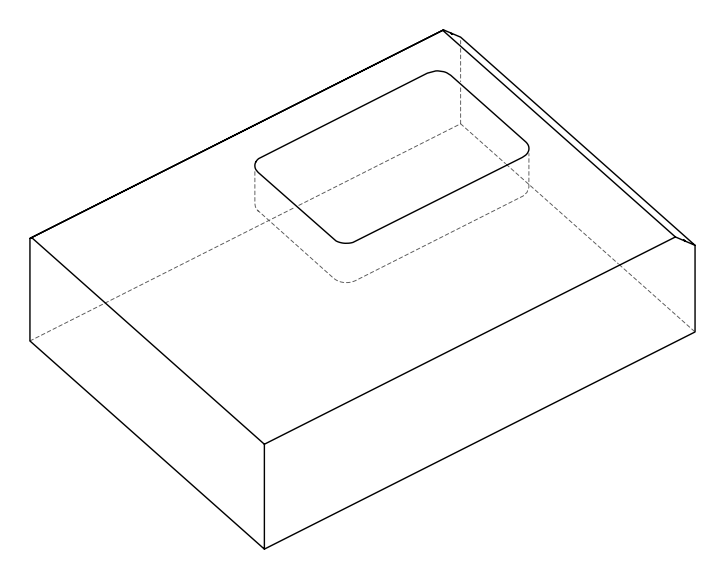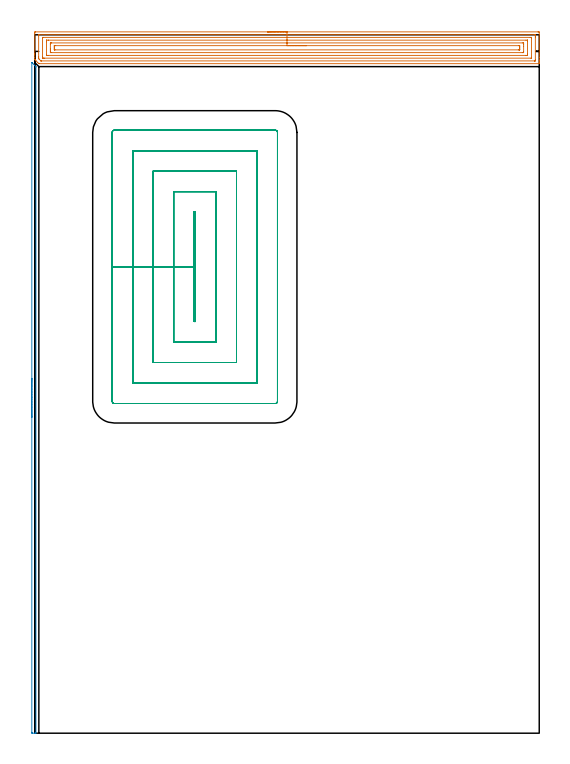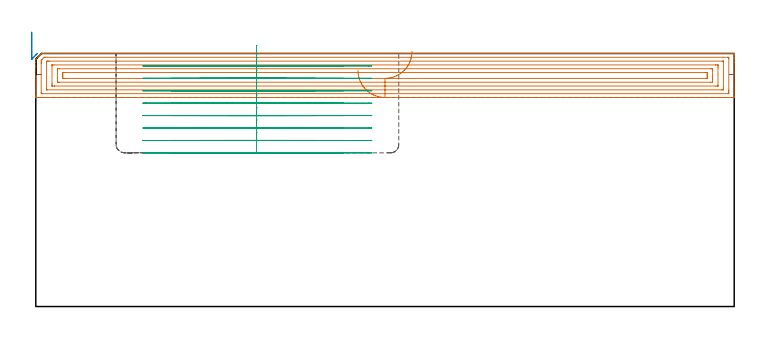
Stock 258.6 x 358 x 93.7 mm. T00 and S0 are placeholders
(PLAN: 3 operations, 1 tool changes, 39.8 min)
(1 AREA_MILL | FG_CHAMFER_SURFACE | UGT0205_001 | 12.72 min | 34353 mm3)
(2 AREA_MILL_1 | FG_CHAMFER_SURFACE_1 | UGT0205_001 | 2.89 min | 767 mm3)
(3 MILL_RECTANGULAR_POCKET | POCKET_RECTANGULAR_STRAIGHT | UGT0201_095 | Follow Part, ap 5, ae 75% | 24.17 min | 611836 mm3)
(TOOL UGT0205_001 | Chamfer Mill 20 x 3 x 45 deg. | D20 FL50 Z2)
(TOOL UGT0201_095 | End mill 20 mm | D20 R3 FL38 Z4)
(OP 1 AREA_MILL)
G17 G21 G94 G90
T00 M6
G54
G17 G0 G90 X119.3 Y359.5 S1061 M3
G43 Z103.7 H0
Z87.4
G94 G1 X119.338 Z86.528 F250.
X119.452 Z85.664
X119.641 Z84.812
X119.903 Z83.98
X120.237 Z83.174
X120.64 Z82.4
X121.108 Z81.664
X121.64 Z80.972
X122.229 Z80.329
X122.872 Z79.74
X123.564 Z79.208
X124.3 Z78.74
X125.074 Z78.337
X125.88 Z78.003
X126.712 Z77.741
X127.564 Z77.552
X128.428 Z77.438
X129.3 Z77.4
X257.979
X258.294 Y359.496 Z77.402
X258.59 Y359.492 Z77.406
X258.6 Y359.191 Z77.706
Y346.452 Z90.443
Y345.019 Z91.878
Y344.67 Z92.225
Y343.974 Z92.926
Y343.653 Z93.246
Y343.252 Z93.639
X258.59 Y343.203 Z93.688
X258.426 Y343.2 Z93.7
X2.409
X2.096 Y343.204 Z93.69
X1.515 Y343.785 Z93.115
X0.63 Y344.67 Z92.23
X0.324 Y344.976 Z91.923
X0.183 Y345.116 Z91.781
X0.026 Y345.277 Z91.621
X0.005 Y345.306 Z91.591
X0.002 Y345.338 Z91.56
X0. Y345.358 Z91.541
Y346.452 Z90.443
Y347.691 Z89.206
Y348.233 Z88.661
Y358.92 Z77.977
X0.002 Y359.194 Z77.704
X0.01 Y359.492 Z77.406
X0.309 Y359.499 Z77.399
X129.3 Y359.5 Z77.4
Y358.086 Z78.814
X256.248 Y358.085 Z78.815
X256.36 Y358.083 Z78.817
X256.577 Y358.079 Z78.821
X256.59 Y358.03 Z78.87
X256.597 Y357.625 Z79.275
X256.599 Y357.139 Z79.761
X256.6 Y356.732 Z80.168
X256.599 Y345.155 Z91.745
X256.592 Y344.67 Z92.23
X256.59 Y344.626 Z92.274
X256.416 Y344.619 Z92.281
X256.304 Y344.615 Z92.285
X256.247 Y344.614 Z92.286
X256.191
X3.358 Y344.615 Z92.285
X3.302
X3.246 Y344.617 Z92.283
X3.14 Y344.622 Z92.278
X3.088 Y344.67 Z92.23
X2.409 Y345.344 Z91.556
X2.2 Y345.561 Z91.339
X2.01 Y345.767 Z91.133
X2.004 Y345.965 Z90.935
X2.001 Y346.452 Z90.448
X2. Y346.859 Z90.041
X2.001 Y357.545 Z79.355
X2.008 Y358.03 Z78.87
X2.01 Y358.074 Z78.826
X2.184 Y358.081 Z78.819
X2.296 Y358.085 Z78.815
X2.353 Y358.086 Z78.814
X2.409
X129.3
Y356.671 Z80.229
X253.98
X254.404 Y356.669 Z80.231
X254.545 Y356.667 Z80.233
X254.587 Y356.665 Z80.235
X254.592 Y356.574 Z80.326
X254.597 Y356.444 Z80.456
X254.599 Y356.248 Z80.652
X254.6 Y356.053 Z80.847
X254.599 Y346.452 Z90.448
X254.598 Y346.259 Z90.641
X254.59 Y346.062 Z90.838
X254.582 Y346.035 Z90.865
X254.562 Y346.033 Z90.867
X254.51 Y346.03 Z90.87
X254.404 Y346.029 Z90.871
X5.09
X4.618 Y346.031 Z90.869
X4.196 Y346.036 Z90.864
X4.173 Y346.038 Z90.862
X4.145 Y346.062 Z90.838
X4.087 Y346.117 Z90.783
X4.034 Y346.174 Z90.726
X4.01 Y346.203 Z90.697
X4.007 Y346.257 Z90.643
X4.003 Y346.452 Z90.448
X4. Y346.647 Z90.253
X4.001 Y356.248 Z80.652
X4.002 Y356.441 Z80.459
X4.01 Y356.638 Z80.262
X4.019 Y356.665 Z80.235
X4.038 Y356.667 Z80.233
X4.09 Y356.67 Z80.23
X4.196 Y356.671 Z80.229
X129.3
Y355.257 Z81.643
X251.824
X252.533 Y355.255 Z81.645
X252.574 Y355.253 Z81.647
X252.59 Y355.251 Z81.649
X252.592 Y355.23 Z81.67
X252.596 Y355.124 Z81.776
X252.599 Y354.911 Z81.989
X252.6 Y348.25 Z88.65
X252.599 Y347.796 Z89.104
X252.596 Y347.578 Z89.322
X252.591 Y347.469 Z89.431
X252.589 Y347.449 Z89.451
X252.568 Y347.447 Z89.453
X252.514 Y347.445 Z89.455
X251.723 Y347.443 Z89.457
X251.623
X6.776
X6.067 Y347.445 Z89.455
X6.026 Y347.447 Z89.453
X6.01 Y347.449 Z89.451
X6.008 Y347.47 Z89.43
X6.004 Y347.576 Z89.324
X6.001 Y347.789 Z89.111
X6. Y354.45 Z82.45
X6.001 Y354.904 Z81.996
X6.004 Y355.122 Z81.778
X6.009 Y355.231 Z81.669
X6.011 Y355.251 Z81.649
X6.032 Y355.253 Z81.647
X6.086 Y355.255 Z81.645
X6.877 Y355.257 Z81.643
X6.978
X129.3
Y353.843 Z83.057
X249.936
X250.565 Y353.84 Z83.06
X250.585 Y353.838 Z83.062
X250.59 Y353.835 Z83.065
X250.597 Y353.809 Z83.091
X250.599 Y353.577 Z83.323
X250.6 Y352.915 Z83.985
Y352.024 Z84.876
Y349.353 Z87.547
X250.598 Y349.123 Z87.777
X250.595 Y348.958 Z87.942
X250.59 Y348.877 Z88.023
X250.586 Y348.864 Z88.036
X250.547 Y348.861 Z88.039
X250.471 Y348.859 Z88.041
X250.203 Y348.857 Z88.043
X249.936
X8.664
X8.035 Y348.86 Z88.04
X8.015 Y348.862 Z88.038
X8.01 Y348.865 Z88.035
X8.003 Y348.891 Z88.009
X8.001 Y349.123 Z87.777
X8. Y349.785 Z87.115
Y350.676 Z86.224
Y353.348 Z83.552
X8.002 Y353.577 Z83.323
X8.005 Y353.742 Z83.158
X8.01 Y353.823 Z83.077
X8.014 Y353.836 Z83.064
X8.053 Y353.839 Z83.061
X8.129 Y353.841 Z83.059
X8.397 Y353.843 Z83.057
X8.664
X129.3
Y352.429 Z84.471
X248.149 Y352.428 Z84.472
X248.409 Y352.427 Z84.473
X248.528 Y352.424 Z84.476
X248.581 Y352.422 Z84.478
X248.59 Y352.395 Z84.505
X248.597 Y352.24 Z84.66
X248.599 Y351.795 Z85.105
X248.6 Y351.346 Z85.554
Y350.905 Z85.995
X248.599 Y350.457 Z86.443
X248.593 Y350.306 Z86.594
X248.59 Y350.283 Z86.617
X248.582 Y350.278 Z86.622
X248.546 Y350.275 Z86.625
X248.467 Y350.273 Z86.627
X248.149 Y350.271 Z86.629
X247.891
X10.451 Y350.272 Z86.628
X10.192 Y350.273 Z86.627
X10.072 Y350.276 Z86.624
X10.019 Y350.278 Z86.622
X10.01 Y350.305 Z86.595
X10.003 Y350.46 Z86.44
X10.001 Y350.905 Z85.995
X10. Y351.354 Z85.546
Y351.795 Z85.105
X10.001 Y352.244 Z84.656
X10.007 Y352.394 Z84.506
X10.01 Y352.417 Z84.483
X10.018 Y352.422 Z84.478
X10.054 Y352.425 Z84.475
X10.133 Y352.427 Z84.473
X10.451 Y352.429 Z84.471
X10.709
X129.3
X130.172 Z84.509
X131.036 Z84.623
X131.888 Z84.812
X132.72 Z85.074
X133.526 Z85.408
X134.3 Z85.811
X135.036 Z86.28
X135.728 Z86.811
X136.371 Z87.4
X136.96 Z88.043
X137.492 Z88.735
X137.96 Z89.471
X138.363 Z90.245
X138.697 Z91.051
X138.959 Z91.883
X139.148 Z92.735
X139.262 Z93.6
X139.3 Z94.471
G0 Z103.7
M5
M2
(OP 2 AREA_MILL_1)
G17 G21 G94 G90
T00 M6
G54
G17 G0 G90 X-1.5 Y161.9 S1061 M3
G43 Z103.7 H0
Z101.6
G94 G1 Y161.938 Z100.728 F250.
Y162.052 Z99.863
Y162.241 Z99.012
Y162.503 Z98.18
Y162.837 Z97.374
Y163.24 Z96.6
Y163.709 Z95.864
Y164.24 Z95.172
Y164.829 Z94.529
Y165.472 Z93.939
Y166.164 Z93.408
Y166.9 Z92.94
Y167.674 Z92.537
Y168.48 Z92.203
Y169.312 Z91.941
Y170.164 Z91.752
Y171.029 Z91.638
Y171.9 Z91.6
Y343.677
X-1.495 Y343.764 Z91.604
X-1.492 Y343.781 Z91.605
X-1.463 Y343.764 Z91.635
X-0.98 Y343.281 Z92.119
X0.027 Y342.274 Z93.126
X0.593 Y341.707 Z93.69
X0.602 Y341.692 Z93.694
X0.6 Y341.38 Z93.7
Y0.185
X0.597 Y0.01 Z93.689
X0.537 Y0.007 Z93.629
X0.101 Y0. Z93.2
X-1.162 Z91.934
X-1.265 Z91.832
X-1.491 Y0.002 Z91.605
X-1.496 Y0.185 Z91.604
X-1.5 Y0.487 Z91.6
Y171.9
Y172.772 Z91.638
Y173.637 Z91.752
Y174.488 Z91.941
Y175.32 Z92.203
Y176.126 Z92.537
Y176.9 Z92.94
Y177.636 Z93.408
Y178.328 Z93.939
Y178.971 Z94.529
Y179.561 Z95.172
Y180.092 Z95.864
Y180.56 Z96.6
Y180.963 Z97.374
Y181.297 Z98.18
Y181.559 Z99.012
Y181.748 Z99.863
Y181.862 Z100.728
Y181.9 Z101.6
G0 Z103.7
M5
M2
(OP 3 MILL_RECTANGULAR_POCKET)
G17 G21 G94 G90
T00 M6
G54
G17 G0 G90 X82.014 Y267.1 S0 M3
G43 Z103.7 H0
Z96.7
G94 G1 X81.7 Z96.616 F250.
Y239.05 Z89.1
Y211. F500.
X82.4
Y267.1
X81.7
Y239.05
X71.2
Y200.5
X92.9
Y277.6
X71.2
Y239.05
X60.7
Y190.
X103.4
Y288.1
X60.7
Y239.05
X50.2
Y179.5
X113.9
Y298.6
X50.2
Y239.05
X39.7
Y170.1
G3 X40.8 Y169. R1.1
G1 X123.3
G3 X124.4 Y170.1 R1.1
G1 Y308.
G3 X123.3 Y309.1 R1.1
G1 X40.8
G3 X39.7 Y308. R1.1
G1 Y239.05
Y238.05
G0 X82.014 Y267.1 Z92.1
G1 X81.7 Z92.016 F250.
Y239.05 Z84.5
Y211. F500.
X82.4
Y267.1
X81.7
Y239.05
X71.2
Y200.5
X92.9
Y277.6
X71.2
Y239.05
X60.7
Y190.
X103.4
Y288.1
X60.7
Y239.05
X50.2
Y179.5
X113.9
Y298.6
X50.2
Y239.05
X39.7
Y170.1
G3 X40.8 Y169. R1.1
G1 X123.3
G3 X124.4 Y170.1 R1.1
G1 Y308.
G3 X123.3 Y309.1 R1.1
G1 X40.8
G3 X39.7 Y308. R1.1
G1 Y239.05
Y238.05
G0 X82.014 Y267.1 Z87.5
G1 X81.7 Z87.416 F250.
Y239.05 Z79.9
Y211. F500.
X82.4
Y267.1
X81.7
Y239.05
X71.2
Y200.5
X92.9
Y277.6
X71.2
Y239.05
X60.7
Y190.
X103.4
Y288.1
X60.7
Y239.05
X50.2
Y179.5
X113.9
Y298.6
X50.2
Y239.05
X39.7
Y170.1
G3 X40.8 Y169. R1.1
G1 X123.3
G3 X124.4 Y170.1 R1.1
G1 Y308.
G3 X123.3 Y309.1 R1.1
G1 X40.8
G3 X39.7 Y308. R1.1
G1 Y239.05
Y238.05
G0 X82.014 Y267.1 Z82.9
G1 X81.7 Z82.816 F250.
Y239.05 Z75.3
Y211. F500.
X82.4
Y267.1
X81.7
Y239.05
X71.2
Y200.5
X92.9
Y277.6
X71.2
Y239.05
X60.7
Y190.
X103.4
Y288.1
X60.7
Y239.05
X50.2
Y179.5
X113.9
Y298.6
X50.2
Y239.05
X39.7
Y170.1
G3 X40.8 Y169. R1.1
G1 X123.3
G3 X124.4 Y170.1 R1.1
G1 Y308.
G3 X123.3 Y309.1 R1.1
G1 X40.8
G3 X39.7 Y308. R1.1
G1 Y239.05
Y238.05
G0 X82.014 Y267.1 Z78.3
G1 X81.7 Z78.216 F250.
Y239.05 Z70.7
Y211. F500.
X82.4
Y267.1
X81.7
Y239.05
X71.2
Y200.5
X92.9
Y277.6
X71.2
Y239.05
X60.7
Y190.
X103.4
Y288.1
X60.7
Y239.05
X50.2
Y179.5
X113.9
Y298.6
X50.2
Y239.05
X39.7
Y170.1
G3 X40.8 Y169. R1.1
G1 X123.3
G3 X124.4 Y170.1 R1.1
G1 Y308.
G3 X123.3 Y309.1 R1.1
G1 X40.8
G3 X39.7 Y308. R1.1
G1 Y239.05
Y238.05
G0 X82.014 Y267.1 Z73.7
G1 X81.7 Z73.616 F250.
Y239.05 Z66.1
Y211. F500.
X82.4
Y267.1
X81.7
Y239.05
X71.2
Y200.5
X92.9
Y277.6
X71.2
Y239.05
X60.7
Y190.
X103.4
Y288.1
X60.7
Y239.05
X50.2
Y179.5
X113.9
Y298.6
X50.2
Y239.05
X39.7
Y170.1
G3 X40.8 Y169. R1.1
G1 X123.3
G3 X124.4 Y170.1 R1.1
G1 Y308.
G3 X123.3 Y309.1 R1.1
G1 X40.8
G3 X39.7 Y308. R1.1
G1 Y239.05
Y238.05
G0 X82.014 Y267.1 Z69.1
G1 X81.7 Z69.016 F250.
Y239.05 Z61.5
Y211. F500.
X82.4
Y267.1
X81.7
Y239.05
X71.2
Y200.5
X92.9
Y277.6
X71.2
Y239.05
X60.7
Y190.
X103.4
Y288.1
X60.7
Y239.05
X50.2
Y179.5
X113.9
Y298.6
X50.2
Y239.05
X39.7
Y170.1
G3 X40.8 Y169. R1.1
G1 X123.3
G3 X124.4 Y170.1 R1.1
G1 Y308.
G3 X123.3 Y309.1 R1.1
G1 X40.8
G3 X39.7 Y308. R1.1
G1 Y239.05
Y238.05
G0 X82.014 Y267.1 Z64.5
G1 X81.7 Z64.416 F250.
Y239.05 Z56.9
Y211. F500.
X82.4
Y267.1
X81.7
Y239.05
X71.2
Y200.5
X92.9
Y277.6
X71.2
Y239.05
X60.7
Y190.
X103.4
Y288.1
X60.7
Y239.05
X50.2
Y179.5
X113.9
Y298.6
X50.2
Y239.05
X39.7
Y170.1
G3 X40.8 Y169. R1.1
G1 X123.3
G3 X124.4 Y170.1 R1.1
G1 Y308.
G3 X123.3 Y309.1 R1.1
G1 X40.8
G3 X39.7 Y308. R1.1
G1 Y239.05
Y238.05
G0 Z103.7
M5
M2
